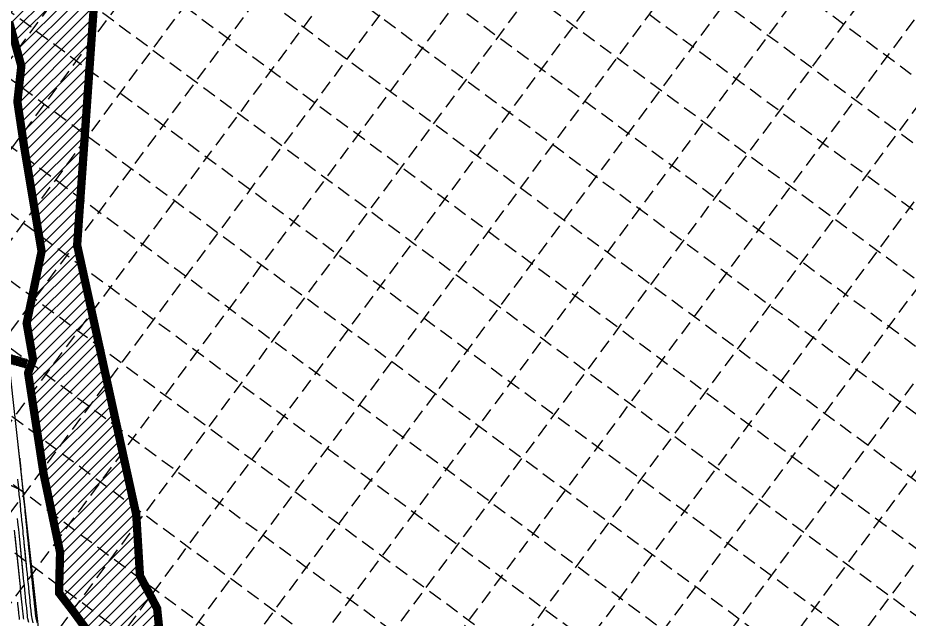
# Model space of a CAD drawing. Header units: feet. Extents: x 2260 to 6199, y 3666 to 7344.
# Drawn here: x 4883 to 5745, y 4958 to 5540 of the extents above; entities that cross this region are included whole.
import ezdxf

# ---------------------------------------------------------------- set-up
doc = ezdxf.new("R2010")
doc.units = ezdxf.units.FT
doc.header["$LTSCALE"] = 40
doc.header["$MEASUREMENT"] = 0
doc.linetypes.add('ACAD_ISO02W100', pattern=[15, 12, -3])
doc.linetypes.add('HIDDEN', pattern=[0.375, 0.25, -0.125])
for name, color, linetype in [('BOUNDARY-LINE', 1, 'CONTINUOUS'), ('GRID', 254, 'HIDDEN'), ('LEGEND', 7, 'CONTINUOUS'), ('lots-line', 4, 'CONTINUOUS'), ('PC', 43, 'CONTINUOUS'), ('POND', 5, 'CONTINUOUS')]:
    doc.layers.add(name, color=color, linetype=linetype)

msp = doc.modelspace()

# ---------------------------------------------------------------- hatches: boundary and pattern name
at = {"layer": 'LEGEND', "linetype": 'ACAD_ISO02W100'}
h = msp.add_hatch(dxfattribs=at)
h.set_pattern_fill('GRAVEL', color=240, scale=2.67485, angle=-14.55079, style=0)
h.set_pattern_definition([(213.46201, (4656.98469, 5124.42945), (-26.76065139, -17.92530482), [0.359864, -35.626559]), (170.418913, (4656.68447, 5124.23102), (31.740678247, -5.475257623), [0.617537, -61.136164]), (117.95961, (4656.07555, 5124.3338), (18.49825278, -35.1998597), [0.435433, -43.107964]), (252.72291, (4654.89781, 5123.94863), (16.02952663, 51.10907479), [0.562355, -55.67314]), (278.28291, (4654.73079, 5123.41165), (-4.88101274, 34.42877513), [0.551434, -54.592006]), (342.72291, (4654.81023, 5122.86597), (-51.10907479, 16.02952663), [0.562355, -55.67314]), (23.143413, (4655.34721, 5122.69895), (-40.377965596, -17.154204665), [0.743686, -73.624835]), (57.704513, (4656.03105, 5122.99125), (32.907938906, 52.25501931), [0.702116, -69.509503]), (106.87881, (4656.40618, 5123.58475), (-11.97614955, 39.03389751), [0.56426, -55.861757]), (160.68561, (4656.24235, 5124.1247), (27.80758654, -9.98129857), [0.64419, -31.565268]), (207.846613, (4655.63442, 5124.33777), (-38.460936063, -20.415287874), [0.833077, -82.474644]), (124.26331, (4657.45425, 5123.25744), (-14.09124825, 20.23849235), [0.28434, -28.1497]), (156.91841, (4657.29417, 5123.49243), (32.31365409, -13.91444215), [0.540954, -53.554533]), (210.4492, (4656.7965, 5123.7045), (-0.672024, -2.589056), [0.37828, -3.404527]), (188.64781, (4656.69593, 5124.06224), (14.28932225, 1.81799266), [0.20371, -20.167337]), (277.25061, (4656.49453, 5124.0316), (-0.5729821, 8.4391891), [0.28809, -14.116418]), (16.41301, (4656.5309, 5123.7458), (9.1112091, 3.162045), [0.46791, -15.129012]), (147.0143, (4656.9797, 5123.878), (4.5060876, -3.933099), [0.338344, -8.120274]), (1.83871, (4654.99288, 5124.42138), (27.90662081, 1.04690298), [0.473983, -46.924474]), (55.79541, (4655.46662, 5124.43659), (-17.7484733, -25.79151482), [0.397646, -39.366855]), (278.64781, (4657.11414, 5124.39584), (-1.81799266, 14.28932225), [0.40742, -19.963629]), (329.05971, (4657.1754, 5123.99305), (-23.87448602, 14.487387905), [0.473983, -46.924474]), (324.89321, (4654.57623, 5122.81617), (-11.60123313, 8.5382209), [0.457078, -22.396848]), (280.22431, (4654.95015, 5122.5533), (-5.55298626, 31.8397266), [0.38298, -37.91504]), (52.25061, (4656.468, 5121.80007), (8.5382333, 11.6012241), [0.40742, -19.963629]), (2.80321, (4656.71743, 5122.12222), (-36.34580997, -1.61989022), [0.448388, -44.390265]), (54.89321, (4655.19937, 5122.12936), (-8.5382209, -11.60123313), [0.22854, -22.625388]), (86.75911, (4656.31266, 5121.8404), (0.0990483, 11.0282435), [0.13639, -13.50272]), (151.413, (4656.3204, 5121.97656), (7.095143, -4.6051224), [0.551434, -10.477253]), (171.45821, (4655.83616, 5122.24042), (26.56257072, -4.13118781), [0.51103, -50.591902]), (289.1393, (4656.4704, 5123.5128), (-1.2450103, 5.8501334), [0.385772, -9.258535]), (338.606413, (4656.59689, 5123.14836), (42.669875915, -16.6025395), [0.67351, -66.677485]), (46.39461, (4657.224, 5122.90268), (-15.0603881, -15.435288), [0.275392, -27.26387]), (75.4492, (4657.414, 5123.102), (-1.91703, 3.26108), [0.16049, -2.51436]), (105.70561, (4655.80454, 5122.33153), (5.65203551, -20.81148272), [0.3716, -36.7886]), (33.46201, (4655.70395, 5122.68926), (26.76065139, 17.92530482), [0.719727, -35.266695]), (345.4492, (4656.3044, 5123.086), (3.26108, 1.91703), [0.69546, -1.97939]), (310.75401, (4656.97754, 5122.91138), (-21.18635838, 24.84364282), [0.42293, -41.870156]), (239.50381, (4657.25364, 5122.591), (-5.27715096, -9.6841954), [0.389463, -19.083737]), (193.095213, (4657.05599, 5122.25542), (-55.91227599, -13.12211264), [0.634113, -62.777316]), (160.875313, (4656.43837, 5122.11175), (-32.98569288, 11.32535497), [0.67085, -66.414042])])
h.paths.add_polyline_path([(4892.98, 5208.97), (4876.63, 5213.7), (4874.33, 5205.69), (4890.58, 5200.98)])
at = {"layer": 'POND'}
h = msp.add_hatch(dxfattribs=at)
h.set_pattern_fill('ANSI31', color=256, scale=60, style=0)
edge = h.paths.add_edge_path()
edge.add_line((4863.35, 6262.33), (4832.61, 6283.58))
edge.add_line((4832.61, 6283.58), (4828.95, 6094.85))
edge.add_line((4828.95, 6094.85), (4828.26, 6021.94))
edge.add_line((4828.26, 6021.94), (4847.63, 5898.39))
edge.add_line((4847.63, 5898.39), (4848.09, 5787.7))
edge.add_line((4848.09, 5787.7), (4853.68, 5749.38))
edge.add_line((4853.68, 5749.38), (4869.8, 5688.77))
edge.add_line((4869.8, 5688.77), (4874.38, 5637.74))
edge.add_line((4874.38, 5637.74), (4884.84, 5598.23))
edge.add_line((4884.84, 5598.23), (4879.89, 5563.29))
edge.add_line((4879.89, 5563.29), (4875.07, 5535.8))
edge.add_line((4875.07, 5535.8), (4886.83, 5492.93))
edge.add_line((4886.83, 5492.93), (4883.05, 5458.46))
edge.add_line((4883.05, 5458.46), (4889.3, 5416.55))
edge.add_line((4889.3, 5416.55), (4906.43, 5313.8))
edge.add_line((4906.43, 5313.8), (4892, 5244.12))
edge.add_line((4892, 5244.12), (4898.16, 5209.04))
edge.add_line((4898.16, 5209.04), (4893.39, 5196.19))
edge.add_line((4893.39, 5196.19), (4908.41, 5098.29))
edge.add_line((4908.41, 5098.29), (4924.31, 5022.58))
edge.add_line((4924.31, 5022.58), (4923.27, 4983.4))
edge.add_line((4923.27, 4983.4), (4937.52, 4964.85))
edge.add_line((4937.52, 4964.85), (4969.27, 4921.35))
edge.add_line((4969.27, 4921.35), (4967.62, 4860.73))
edge.add_line((4967.62, 4860.73), (4960.16, 4836.43))
edge.add_line((4960.16, 4836.43), (4955.17, 4822.59))
edge.add_line((4955.17, 4822.59), (4971.99, 4795.47))
edge.add_line((4971.99, 4795.47), (4979.84, 4773.67))
edge.add_line((4979.84, 4773.67), (4989.69, 4738.4))
edge.add_line((4989.69, 4738.4), (4988.66, 4699.21))
edge.add_line((4988.66, 4699.21), (4985.5, 4689.56))
edge.add_line((4985.5, 4689.56), (4978.63, 4658.69))
edge.add_line((4978.63, 4658.69), (4976.82, 4640.05))
edge.add_line((4976.82, 4640.05), (4998.82, 4615.76))
edge.add_line((4998.82, 4615.76), (5014.41, 4588.23))
edge.add_line((5014.41, 4588.23), (5041.93, 4510.34))
edge.add_line((5041.93, 4510.34), (5037.43, 4487.52))
edge.add_line((5037.43, 4487.52), (5039.13, 4428.44))
edge.add_line((5039.13, 4428.44), (5050.17, 4396.85))
edge.add_line((5050.17, 4396.85), (5077.99, 4337.7))
edge.add_line((5077.99, 4337.7), (5172.27, 4069.55))
edge.add_line((5172.27, 4069.55), (5191.8, 4095.13))
edge.add_line((5191.8, 4095.13), (5125.44, 4396.17))
edge.add_line((5125.44, 4396.17), (5117.34, 4487.53))
edge.add_line((5117.34, 4487.53), (5073.41, 4643.97))
edge.add_line((5073.41, 4643.97), (5064.9, 4695.71))
edge.add_line((5064.9, 4695.71), (5032.39, 4796.89))
edge.add_line((5032.39, 4796.89), (5027.79, 4859.49))
edge.add_line((5027.79, 4859.49), (5015.99, 4975.61))
edge.add_line((5015.99, 4975.61), (4999.41, 5007.17))
edge.add_line((4999.41, 5007.17), (4995.84, 5066.28))
edge.add_line((4995.84, 5066.28), (4938.69, 5327.03))
edge.add_line((4938.69, 5327.03), (4957.4, 5595.01))
edge.add_line((4957.4, 5595.01), (4940.45, 5946.72))
edge.add_line((4940.45, 5946.72), (4931.05, 6032.46))
edge.add_line((4931.05, 6032.46), (4906.39, 6095.71))
edge.add_line((4906.39, 6095.71), (4865.82, 6172.04))
edge.add_line((4865.82, 6172.04), (4864.54, 6247.04))

# ---------------------------------------------------------------- linework, layer by layer
at = {"layer": 'BOUNDARY-LINE', "color": 7}
for p, q in [((4902.11, 4960.99), (4857.77, 5360.25)), ((4903.36, 4949.77), (4883.72, 5126.6))]:
    msp.add_line(p, q, dxfattribs=at)
at = {"layer": 'GRID', "linetype": 'HIDDEN', "ltscale": 1.35}
for p, q in [((3458.75, 7181.54), (6061.18, 5252.37)), ((3427.64, 7139.57), (6030.07, 5210.4)), ((3395.08, 7098.88), (5997.51, 5169.71)), ((3363.96, 7056.9), (5966.39, 5127.73)), ((3332.84, 7014.93), (5935.28, 5085.76)), ((3301.73, 6972.95), (5904.16, 5043.78)), ((3270.61, 6930.98), (5873.05, 5001.81)), ((3239.5, 6889.01), (5841.93, 4959.83)), ((3208.38, 6847.03), (5810.82, 4917.86)), ((3177.27, 6805.06), (5779.7, 4875.88)), ((3146.15, 6763.08), (5748.58, 4833.91)), ((3115.04, 6721.11), (5717.47, 4791.93)), ((3083.92, 6679.13), (5686.35, 4749.96)), ((3052.8, 6637.16), (5655.24, 4707.99)), ((3021.69, 6595.18), (5624.12, 4666.01)), ((2990.57, 6553.21), (5593.01, 4624.04)), ((2959.46, 6511.23), (5561.89, 4582.06)), ((2928.34, 6469.26), (5530.77, 4540.09)), ((5240.5, 5991.04), (4151.32, 4521.73)), ((5282.48, 5959.92), (4193.29, 4490.62)), ((5324.45, 5928.8), (4235.27, 4459.5)), ((5366.43, 5897.69), (4277.24, 4428.39)), ((5408.4, 5866.57), (4319.22, 4397.27)), ((5450.38, 5835.46), (4361.19, 4366.16)), ((5492.35, 5804.34), (4403.17, 4335.04)), ((5534.33, 5773.23), (4445.14, 4303.92)), ((5576.3, 5742.11), (4487.11, 4272.81)), ((5618.28, 5710.99), (4529.09, 4241.69)), ((5660.25, 5679.88), (4571.06, 4210.58)), ((5702.22, 5648.76), (4613.04, 4179.46)), ((5744.2, 5617.65), (4655.01, 4148.35)), ((5786.17, 5586.53), (4696.99, 4117.23)), ((5828.15, 5555.42), (4738.96, 4086.12)), ((5870.12, 5524.3), (4780.94, 4055)), ((5912.1, 5493.18), (4822.91, 4023.88)), ((5954.07, 5462.07), (4864.89, 3992.77)), ((5996.05, 5430.95), (4906.86, 3961.65)), ((6038.46, 5400.58), (4948.76, 3930.59))]:
    msp.add_line(p, q, dxfattribs=at)
at = {"layer": 'LEGEND', "color": 240, "const_width": 0.334}
msp.add_lwpolyline([(4892.98, 5208.97), (4876.63, 5213.7), (4874.33, 5205.69), (4890.58, 5200.98)], close=True, dxfattribs=at)
at = {"layer": 'lots-line', "color": 7}
msp.add_line((4888.71, 5081.62), (4676.65, 5178.65), dxfattribs=at)
msp.add_line((4888.71, 5081.62), (4676.65, 5178.65), dxfattribs=at)
at = {"layer": 'PC', "color": 43, "flags": 128}
for points, elevation in [([(4900.86, 4960.86), (4900.81, 4961.09), (4900.8, 4961.22), (4900.61, 4963.11), (4900.12, 4967.94), (4899.63, 4972.79), (4899.14, 4977.68), (4899.05, 4978.48), (4898.56, 4983.41), (4898.05, 4988.36), (4898.04, 4988.52), (4897.54, 4993.43), (4897.05, 4998.35), (4897.01, 4998.73), (4896.51, 5003.66), (4896.41, 5004.6), (4895.92, 5009.48), (4895.45, 5014.14), (4894.95, 5019.09), (4894.44, 5024.05), (4894.38, 5024.7), (4894.2, 5026.46), (4893.71, 5031.3), (4893.22, 5036.15), (4892.88, 5039.54), (4892.54, 5042.85), (4892.11, 5047.14), (4891.61, 5052.05), (4891.58, 5052.4), (4891.08, 5057.32), (4891.02, 5057.95), (4890.52, 5062.87), (4890.48, 5063.23), (4890.41, 5064.12), (4889.91, 5069.08), (4889.88, 5069.44), (4889.38, 5074.4), (4889.08, 5077.37), (4888.56, 5081.48), (4888.54, 5081.69), (4888.57, 5082.48), (4888.07, 5087.46), (4887.86, 5089.49), (4887.46, 5093.5), (4887.26, 5095.46), (4887.25, 5095.61), (4886.99, 5098.4), (4886.83, 5100.03), (4886.67, 5101.72), (4886.21, 5106.69), (4885.75, 5111.53), (4885.57, 5113.41), (4885.56, 5113.59)], 538), ([(4902.32, 4954.09), (4901.31, 4958.76), (4900.81, 4961.09), (4900.8, 4961.22), (4900.61, 4963.11), (4900.12, 4967.94), (4899.63, 4972.79), (4899.14, 4977.68), (4899.05, 4978.48), (4898.56, 4983.41), (4898.05, 4988.36), (4898.04, 4988.52), (4897.54, 4993.43), (4897.05, 4998.35), (4897.01, 4998.73), (4896.51, 5003.66), (4896.41, 5004.6), (4895.92, 5009.48), (4895.45, 5014.14), (4895.24, 5016.19), (4894.75, 5021.01), (4894.26, 5025.84), (4894.2, 5026.46), (4893.71, 5031.3), (4893.22, 5036.15), (4892.88, 5039.54), (4892.54, 5042.85), (4892.11, 5047.14), (4891.61, 5052.05), (4891.58, 5052.4), (4891.08, 5057.32), (4891.02, 5057.95), (4890.52, 5062.87), (4890.48, 5063.23), (4890.41, 5064.12), (4889.91, 5069.08), (4889.88, 5069.44), (4889.38, 5074.4), (4889.08, 5077.37), (4888.56, 5081.48), (4888.54, 5081.69), (4888.57, 5082.48), (4888.07, 5087.46), (4887.86, 5089.49), (4887.46, 5093.5), (4887.26, 5095.46), (4887.25, 5095.61), (4886.99, 5098.4), (4886.83, 5100.03), (4886.67, 5101.72), (4886.21, 5106.69), (4885.75, 5111.53), (4885.57, 5113.41)], 538), ([(4898.15, 4954.45), (4897.29, 4958.45), (4896.86, 4960.44), (4896.85, 4960.56), (4896.69, 4962.18), (4896.27, 4966.31), (4895.85, 4970.48), (4895.42, 4974.67), (4895.35, 4975.35), (4894.93, 4979.58), (4894.5, 4983.82), (4894.48, 4983.96), (4894.06, 4988.17), (4893.63, 4992.38), (4893.6, 4992.71), (4893.17, 4996.93), (4893.09, 4997.74), (4892.67, 5001.92), (4892.26, 5005.91), (4890.46, 5023.78), (4890.05, 5027.79), (4889.64, 5031.82), (4889.59, 5032.34), (4889.18, 5036.37), (4888.77, 5040.41), (4888.49, 5043.24), (4888.21, 5046), (4887.85, 5049.57), (4887.43, 5053.66), (4887.4, 5053.95), (4886.99, 5058.05), (4886.94, 5058.57), (4886.52, 5062.68), (4886.49, 5062.98), (4886.43, 5063.72), (4886.02, 5067.85), (4885.98, 5068.16), (4885.57, 5072.29), (4885.32, 5074.76), (4884.89, 5078.19), (4884.35, 5083.61), (4884.37, 5084.27), (4883.95, 5088.42), (4883.78, 5090.11), (4883.45, 5093.45)], 539), ([(4896.86, 4960.47), (4896.85, 4960.56), (4896.69, 4962.18), (4896.27, 4966.31), (4895.85, 4970.48), (4895.42, 4974.67), (4895.35, 4975.35), (4894.93, 4979.58), (4894.5, 4983.82), (4894.48, 4983.96), (4894.06, 4988.17), (4893.63, 4992.38), (4893.6, 4992.71), (4893.17, 4996.93), (4893.09, 4997.74), (4892.67, 5001.92), (4892.26, 5005.91), (4891.83, 5010.16), (4891.4, 5014.42), (4891.35, 5014.97), (4889.59, 5032.34), (4889.18, 5036.37), (4888.77, 5040.41), (4888.49, 5043.24), (4888.21, 5046), (4887.85, 5049.57), (4887.43, 5053.66), (4887.4, 5053.95), (4886.99, 5058.05), (4886.94, 5058.57), (4886.52, 5062.68), (4886.49, 5062.98), (4886.43, 5063.72), (4886.02, 5067.85), (4885.98, 5068.16), (4885.57, 5072.29), (4885.32, 5074.76), (4884.89, 5078.19), (4884.35, 5083.61), (4884.37, 5084.27), (4883.95, 5088.42), (4883.78, 5090.11), (4883.45, 5093.45)], 539), ([(4893.98, 4954.8), (4893.27, 4958.14), (4892.91, 4959.8), (4892.9, 4959.9), (4892.76, 4961.25), (4892.41, 4964.69), (4892.06, 4968.16), (4891.71, 4971.65), (4891.65, 4972.23), (4891.3, 4975.74), (4890.94, 4979.28), (4890.93, 4979.4), (4890.57, 4982.9), (4890.22, 4986.41), (4890.19, 4986.69), (4889.83, 4990.21), (4889.77, 4990.88), (4889.41, 4994.36), (4889.08, 4997.69), (4885.67, 5031.37), (4885.35, 5034.58), (4885.02, 5037.8), (4884.98, 5038.22), (4884.65, 5041.44), (4884.32, 5044.67), (4884.1, 5046.94), (4883.87, 5049.14), (4883.58, 5052), (4883.25, 5055.27)], 540), ([(4892.88, 4960.07), (4892.76, 4961.25), (4892.41, 4964.69), (4892.06, 4968.16), (4891.71, 4971.65), (4891.65, 4972.23), (4891.3, 4975.74), (4890.94, 4979.28), (4890.93, 4979.4), (4890.57, 4982.9), (4890.22, 4986.41), (4890.19, 4986.69), (4889.83, 4990.21), (4889.77, 4990.88), (4889.41, 4994.36), (4889.08, 4997.69), (4888.72, 5001.23), (4888.36, 5004.78), (4888.31, 5005.23), (4884.98, 5038.22), (4884.65, 5041.44), (4884.32, 5044.67), (4884.1, 5046.94), (4883.87, 5049.14), (4883.58, 5052), (4883.25, 5055.27)], 540), ([(4888.9, 4959.68), (4888.84, 4960.31), (4888.56, 4963.07), (4888.28, 4965.84), (4888, 4968.64), (4887.95, 4969.1), (4887.67, 4971.91), (4887.38, 4974.74), (4887.37, 4974.83), (4887.09, 4977.64), (4886.8, 4980.45), (4886.78, 4980.67), (4886.5, 4983.48), (4886.44, 4984.02), (4886.16, 4986.81), (4885.89, 4989.47), (4885.6, 4992.3), (4885.32, 4995.14), (4885.28, 4995.5), (4880.37, 5044.09)], 541), ([(4889.24, 4957.83), (4888.96, 4959.15), (4888.95, 4959.23), (4888.84, 4960.31), (4888.56, 4963.07), (4888.28, 4965.84), (4888, 4968.64), (4887.95, 4969.1), (4887.67, 4971.91), (4887.38, 4974.74), (4887.37, 4974.83), (4887.09, 4977.64), (4886.8, 4980.45), (4886.78, 4980.67), (4886.5, 4983.48), (4886.44, 4984.02), (4886.16, 4986.81), (4885.89, 4989.47), (4880.89, 5038.95)], 541), ([(4885.22, 4957.52), (4885, 4958.51), (4885, 4958.57), (4884.92, 4959.38), (4884.71, 4961.45), (4884.5, 4963.53), (4884.28, 4965.62), (4884.25, 4965.97), (4884.04, 4968.08), (4883.82, 4970.2), (4883.82, 4970.27), (4883.6, 4972.37), (4883.39, 4974.48)], 542), ([(4884.93, 4959.29), (4884.92, 4959.38), (4884.71, 4961.45), (4884.5, 4963.53), (4884.28, 4965.62), (4884.25, 4965.97), (4884.04, 4968.08), (4883.82, 4970.2), (4883.82, 4970.27), (4883.6, 4972.37), (4883.39, 4974.48)], 542)]:
    msp.add_lwpolyline(points, dxfattribs=dict(at, elevation=elevation))
at = {"layer": 'POND', "const_width": 8}
for points in [[(5193.07, 4091.71), (5127.55, 4388.92), (5119.45, 4480.28), (5075.53, 4636.72), (5067.01, 4688.46), (5034.5, 4789.64), (5029.9, 4852.24), (5018.1, 4968.37), (5001.53, 4999.92), (4997.95, 5059.04), (4940.8, 5319.78), (4959.51, 5587.76), (4942.57, 5939.47), (4933.16, 6025.21), (4908.51, 6088.46), (4867.93, 6164.8), (4867.78, 6254.19)], [(4875.07, 5535.8), (4886.83, 5492.93), (4883.05, 5458.46), (4889.3, 5416.55), (4906.43, 5313.8), (4892, 5244.12), (4898.16, 5209.04), (4893.39, 5196.19), (4908.41, 5098.29), (4924.31, 5022.58), (4923.27, 4983.4), (4937.52, 4964.85), (4969.27, 4921.35)]]:
    msp.add_lwpolyline(points, dxfattribs=at)

doc.saveas('drawing.dxf')
